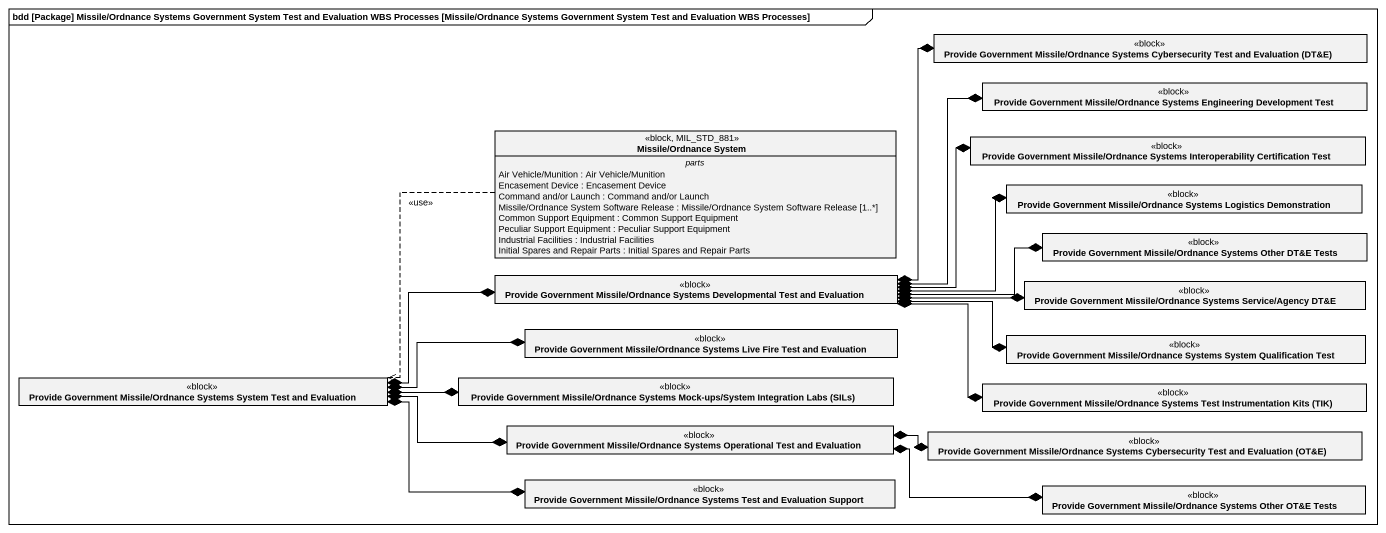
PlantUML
@startuml
mainframe bdd [Package] Missile/Ordnance Systems Government System Test and Evaluation WBS Processes [Missile/Ordnance Systems Government System Test and Evaluation WBS Processes]
hide circle
hide empty members
class "Provide Government Missile/Ordnance Systems Cybersecurity Test and Evaluation (DT&E)" as Provide_Government_Missile <<block>>
class "Provide Government Missile/Ordnance Systems Engineering Development Test" as Provide_Government_Missile_2 <<block>>
class "Missile/Ordnance System" as Missile_Ordnance_System <<block, MIL_STD_881>> {
  -- parts --
  Air Vehicle/Munition : Air Vehicle/Munition
  Encasement Device : Encasement Device
  Command and/or Launch : Command and/or Launch
  Missile/Ordnance System Software Release : Missile/Ordnance System Software Release [1..*]
  Common Support Equipment : Common Support Equipment
  Peculiar Support Equipment : Peculiar Support Equipment
  Industrial Facilities : Industrial Facilities
  Initial Spares and Repair Parts : Initial Spares and Repair Parts
}
class "Provide Government Missile/Ordnance Systems Interoperability Certification Test" as Provide_Government_Missile_3 <<block>>
class "Provide Government Missile/Ordnance Systems Logistics Demonstration" as Provide_Government_Missile_4 <<block>>
class "Provide Government Missile/Ordnance Systems Other DT&E Tests" as Provide_Government_Missile_5 <<block>>
class "Provide Government Missile/Ordnance Systems Developmental Test and Evaluation" as Provide_Government_Missile_6 <<block>>
class "Provide Government Missile/Ordnance Systems Service/Agency DT&E" as Provide_Government_Missile_7 <<block>>
class "Provide Government Missile/Ordnance Systems Live Fire Test and Evaluation" as Provide_Government_Missile_8 <<block>>
class "Provide Government Missile/Ordnance Systems System Qualification Test" as Provide_Government_Missile_9 <<block>>
class "Provide Government Missile/Ordnance Systems System Test and Evaluation" as Provide_Government_Missile_10 <<block>>
class "Provide Government Missile/Ordnance Systems Mock-ups/System Integration Labs (SILs)" as Provide_Government_Missile_11 <<block>>
class "Provide Government Missile/Ordnance Systems Test Instrumentation Kits (TIK)" as Provide_Government_Missile_12 <<block>>
class "Provide Government Missile/Ordnance Systems Operational Test and Evaluation" as Provide_Government_Missile_13 <<block>>
class "Provide Government Missile/Ordnance Systems Cybersecurity Test and Evaluation (OT&E)" as Provide_Government_Missile_14 <<block>>
class "Provide Government Missile/Ordnance Systems Test and Evaluation Support" as Provide_Government_Missile_15 <<block>>
class "Provide Government Missile/Ordnance Systems Other OT&E Tests" as Provide_Government_Missile_16 <<block>>
Missile_Ordnance_System .left.> Provide_Government_Missile_10 : <<use>>
Provide_Government_Missile_6 *-right-* Provide_Government_Missile
Provide_Government_Missile_6 *-right-* Provide_Government_Missile_2
Provide_Government_Missile_6 *-right-* Provide_Government_Missile_3
Provide_Government_Missile_6 *-right-* Provide_Government_Missile_4
Provide_Government_Missile_6 *-right-* Provide_Government_Missile_5
Provide_Government_Missile_6 *-right-* Provide_Government_Missile_7
Provide_Government_Missile_6 *-right-* Provide_Government_Missile_9
Provide_Government_Missile_6 *-right-* Provide_Government_Missile_12
Provide_Government_Missile_10 *-right-* Provide_Government_Missile_6
Provide_Government_Missile_10 *-right-* Provide_Government_Missile_8
Provide_Government_Missile_10 *-right-* Provide_Government_Missile_11
Provide_Government_Missile_10 *-right-* Provide_Government_Missile_13
Provide_Government_Missile_10 *-right-* Provide_Government_Missile_15
Provide_Government_Missile_13 *-right-* Provide_Government_Missile_14
Provide_Government_Missile_13 *-right-* Provide_Government_Missile_16
@enduml
